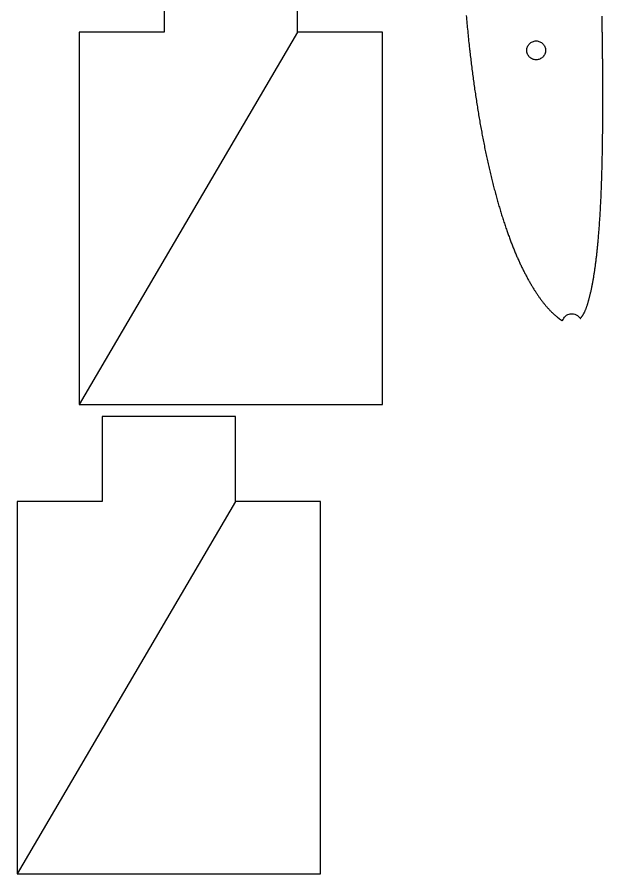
# Model space of a CAD drawing. Extents: x 0 to 97, y 0 to 653.
# Drawn here: x 0 to 96.5, y 0 to 141.2 of the extents above; entities that cross this region are included whole.
import ezdxf

# ---------------------------------------------------------------- set-up
doc = ezdxf.new("R2010")
doc.units = 0
doc.layers.get('0').update_dxf_attribs({"linetype": 'CONTINUOUS'})

msp = doc.modelspace()

# ---------------------------------------------------------------- linework, layer by layer
at = {"color": 0}
for points in [[(60.2189, 77.3637), (60.2189, 138.715), (46.2189, 138.715), (46.2189, 152.715), (24.2189, 152.715), (24.2189, 138.715), (10.2189, 138.715), (10.2189, 77.3637), (60.2189, 77.3637)], [(10.2189, 77.3637), (60.2189, 77.3637), (60.2189, 138.715), (46.2189, 138.715)], [(85.509, 137.25), (85.5486, 137.25), (85.6675, 137.242), (85.8214, 137.218), (85.97, 137.18), (86.1124, 137.128), (86.2479, 137.063), (86.3757, 136.985), (86.495, 136.896), (86.6051, 136.796), (86.7051, 136.686), (86.7943, 136.567), (86.8719, 136.439), (86.9372, 136.303), (86.9893, 136.161), (87.0275, 136.012), (87.0511, 135.858), (87.059, 135.74), (87.059, 135.7), (87.059, 135.66), (87.0511, 135.542), (87.0275, 135.388), (86.9893, 135.239), (86.9372, 135.097), (86.8719, 134.961), (86.7943, 134.833), (86.7051, 134.714), (86.6051, 134.604), (86.495, 134.504), (86.3757, 134.415), (86.2479, 134.337), (86.1124, 134.272), (85.97, 134.22), (85.8214, 134.182), (85.6675, 134.158), (85.5486, 134.15), (85.509, 134.15), (85.4694, 134.15), (85.3506, 134.158), (85.1967, 134.182), (85.0481, 134.22), (84.9057, 134.272), (84.7703, 134.337), (84.6424, 134.415), (84.5231, 134.504), (84.4131, 134.604), (84.3131, 134.714), (84.2237, 134.833), (84.1461, 134.961), (84.0808, 135.097), (84.0287, 135.239), (83.9906, 135.388), (83.9671, 135.542), (83.959, 135.66), (83.959, 135.7), (83.959, 135.74), (83.9671, 135.858), (83.9906, 136.012), (84.0287, 136.161), (84.0808, 136.303), (84.1461, 136.439), (84.2237, 136.567), (84.3131, 136.686), (84.4131, 136.796), (84.5231, 136.896), (84.6424, 136.985), (84.7703, 137.063), (84.9057, 137.128), (85.0481, 137.18), (85.1967, 137.218), (85.3506, 137.242), (85.4694, 137.25), (85.509, 137.25)], [(50, 0.01215), (50, 61.3637), (36, 61.3637), (36, 75.3637), (14, 75.3637), (14, 61.3637), (0, 61.3637), (0, 0.01215), (50, 0.01215)], [(0, 0.01215), (50, 0.01215), (50, 61.3637), (36, 61.3637)]]:
    msp.add_lwpolyline(points, close=True, dxfattribs=at)
msp.add_lwpolyline([(73.9865, 141.418), (74.0156, 141.096), (74.045, 140.775), (74.0747, 140.454), (74.1049, 140.133), (74.1353, 139.814), (74.166, 139.494), (74.1972, 139.175), (74.2286, 138.856), (74.2606, 138.538), (74.2926, 138.22), (74.3253, 137.903), (74.3582, 137.586), (74.3915, 137.27), (74.4253, 136.954), (74.4593, 136.638), (74.4937, 136.323), (74.5285, 136.009), (74.5297, 135.998), (74.5308, 135.988), (74.5319, 135.978), (74.5343, 135.957), (74.5354, 135.947), (74.5376, 135.926), (74.5389, 135.916), (74.54, 135.906), (74.5424, 135.885), (74.5435, 135.875), (74.5446, 135.865), (74.5458, 135.854), (74.5469, 135.844), (74.5481, 135.834), (74.5493, 135.823), (74.5515, 135.803), (74.5528, 135.792), (74.5539, 135.782), (74.555, 135.772), (74.5562, 135.762), (74.5574, 135.751), (74.5585, 135.741), (74.5597, 135.731), (74.5608, 135.721), (74.5619, 135.71), (74.5632, 135.7), (74.595, 135.418), (74.6272, 135.137), (74.6599, 134.856), (74.6928, 134.576), (74.726, 134.296), (74.7594, 134.016), (74.7932, 133.737), (74.8272, 133.458), (74.8617, 133.18), (74.8964, 132.902), (74.9315, 132.624), (74.9668, 132.347), (75.0025, 132.07), (75.0385, 131.794), (75.0749, 131.518), (75.1114, 131.243), (75.1483, 130.968), (75.1857, 130.693), (75.2232, 130.419), (75.2611, 130.145), (75.2993, 129.872), (75.3379, 129.599), (75.3768, 129.327), (75.416, 129.055), (75.4554, 128.784), (75.4953, 128.513), (75.5354, 128.242), (75.5758, 127.972), (75.6165, 127.703), (75.6578, 127.433), (75.6986, 127.168), (75.7399, 126.904), (75.7813, 126.64), (75.8232, 126.376), (75.8653, 126.113), (75.9078, 125.85), (75.9506, 125.587), (75.9936, 125.326), (76.0371, 125.064), (76.0808, 124.804), (76.125, 124.543), (76.1694, 124.283), (76.2142, 124.024), (76.2593, 123.765), (76.3047, 123.507), (76.3504, 123.249), (76.3965, 122.991), (76.4431, 122.735), (76.4899, 122.478), (76.5369, 122.222), (76.5844, 121.967), (76.6322, 121.712), (76.6804, 121.458), (76.7289, 121.204), (76.7778, 120.951), (76.8271, 120.698), (76.8767, 120.446), (76.9265, 120.194), (76.9768, 119.943), (77.0275, 119.692), (77.0785, 119.442), (77.1288, 119.198), (77.1792, 118.955), (77.2301, 118.712), (77.2814, 118.469), (77.3329, 118.228), (77.3849, 117.986), (77.4371, 117.746), (77.4899, 117.505), (77.5428, 117.266), (77.5961, 117.026), (77.6499, 116.788), (77.7039, 116.55), (77.7582, 116.312), (77.8131, 116.075), (77.8681, 115.839), (77.9236, 115.603), (77.9794, 115.368), (78.0356, 115.133), (78.0921, 114.899), (78.149, 114.666), (78.2063, 114.433), (78.2639, 114.201), (78.3218, 113.969), (78.3803, 113.738), (78.4389, 113.508), (78.4979, 113.278), (78.5574, 113.049), (78.6172, 112.82), (78.6774, 112.592), (78.7379, 112.365), (78.7987, 112.138), (78.8562, 111.926), (78.914, 111.714), (78.9721, 111.503), (79.0306, 111.293), (79.0893, 111.083), (79.1483, 110.874), (79.2078, 110.666), (79.2675, 110.458), (79.3276, 110.25), (79.3881, 110.043), (79.4488, 109.837), (79.5099, 109.631), (79.5712, 109.426), (79.6331, 109.222), (79.6951, 109.018), (79.7576, 108.815), (79.8204, 108.612), (79.8836, 108.41), (79.9471, 108.209), (80.011, 108.008), (80.0751, 107.808), (80.1397, 107.609), (80.2046, 107.41), (80.2699, 107.212), (80.3354, 107.015), (80.4014, 106.818), (80.4678, 106.622), (80.5344, 106.427), (80.6015, 106.232), (80.6689, 106.038), (80.7299, 105.864), (80.7911, 105.69), (80.8528, 105.517), (80.9146, 105.345), (80.9768, 105.173), (81.0392, 105.002), (81.1019, 104.831), (81.1651, 104.661), (81.2285, 104.491), (81.2922, 104.322), (81.3561, 104.154), (81.4204, 103.986), (81.4851, 103.819), (81.55, 103.653), (81.6153, 103.487), (81.6808, 103.321), (81.7467, 103.157), (81.8129, 102.993), (81.8794, 102.829), (81.9462, 102.667), (82.0133, 102.504), (82.0808, 102.343), (82.1486, 102.182), (82.2168, 102.022), (82.2853, 101.863), (82.354, 101.704), (82.4232, 101.545), (82.4926, 101.388), (82.5624, 101.231), (82.6325, 101.075), (82.6992, 100.928), (82.7661, 100.781), (82.8333, 100.635), (82.901, 100.49), (82.9688, 100.346), (83.0369, 100.202), (83.1054, 100.058), (83.1742, 99.9157), (83.2433, 99.7736), (83.3126, 99.6324), (83.3824, 99.4917), (83.4524, 99.3517), (83.5226, 99.2124), (83.5932, 99.0736), (83.664, 98.9357), (83.7351, 98.7983), (83.8067, 98.6618), (83.8785, 98.526), (83.9506, 98.3908), (84.0229, 98.2564), (84.0957, 98.1226), (84.1686, 97.9897), (84.2419, 97.8574), (84.3154, 97.726), (84.3894, 97.5951), (84.4636, 97.4651), (84.5381, 97.3358), (84.6129, 97.2074), (84.6879, 97.0796), (84.7633, 96.9526), (84.839, 96.8264), (84.9075, 96.7133), (84.9761, 96.601), (85.045, 96.4893), (85.1142, 96.3782), (85.1835, 96.2679), (85.2532, 96.1582), (85.3231, 96.0492), (85.3931, 95.941), (85.4635, 95.8333), (85.534, 95.7264), (85.6047, 95.6203), (85.6758, 95.5149), (85.7471, 95.4103), (85.8185, 95.3062), (85.8901, 95.2032), (85.9621, 95.1007), (86.0342, 94.9992), (86.1067, 94.8983), (86.1792, 94.7983), (86.2519, 94.6992), (86.325, 94.6007), (86.3982, 94.5032), (86.4717, 94.4064), (86.5454, 94.3106), (86.6192, 94.2156), (86.6932, 94.1213), (86.7676, 94.0281), (86.8421, 93.9357), (86.9168, 93.8442), (86.9917, 93.7535), (87.0572, 93.6751), (87.1231, 93.5974), (87.189, 93.5203), (87.255, 93.444), (87.3212, 93.3683), (87.3878, 93.2935), (87.4543, 93.2193), (87.5211, 93.1457), (87.5881, 93.0729), (87.6553, 93.0007), (87.7226, 92.9293), (87.7903, 92.8586), (87.8581, 92.7886), (87.926, 92.7193), (87.9942, 92.6507), (88.0625, 92.5828), (88.1313, 92.5156), (88.2, 92.4492), (88.2692, 92.3833), (88.3383, 92.3182), (88.4079, 92.2539), (88.4776, 92.1903), (88.5476, 92.1274), (88.6181, 92.0651), (88.6885, 92.0036), (88.7592, 91.9428), (88.8303, 91.8828), (88.9015, 91.8235), (88.9731, 91.7647), (89.0449, 91.7068), (89.0707, 91.6863), (89.0965, 91.6658), (89.1222, 91.6456), (89.1481, 91.6253), (89.174, 91.6051), (89.1999, 91.5851), (89.226, 91.5651), (89.2518, 91.5453), (89.2779, 91.5256), (89.3039, 91.506), (89.33, 91.4867), (89.356, 91.4672), (89.3821, 91.4482), (89.4082, 91.429), (89.4344, 91.4103), (89.4606, 91.3915), (89.4868, 91.3729), (89.5129, 91.3544), (89.5392, 91.3363), (89.5654, 91.3182), (89.5917, 91.3001), (89.6179, 91.2825), (89.6442, 91.2649), (89.6706, 91.2475), (89.6968, 91.2303), (89.7231, 91.2132), (89.7494, 91.1964), (89.7757, 91.1797), (89.8021, 91.1633), (89.8283, 91.1471), (89.8547, 91.1311), (89.8708, 91.1885), (89.936, 91.3558), (90.0479, 91.5625), (90.1872, 91.7489), (90.3514, 91.9124), (90.5374, 92.0504), (90.7424, 92.1607), (90.9633, 92.2406), (91.1385, 92.2804), (91.1976, 92.2876), (91.2567, 92.2951), (91.4363, 92.2996), (91.6701, 92.2764), (91.8958, 92.2197), (92.1101, 92.1317), (92.3093, 92.0135), (92.4901, 91.8671), (92.6493, 91.694), (92.7538, 91.5479), (92.7833, 91.4963), (92.8118, 91.5285), (92.84, 91.5611), (92.8678, 91.5944), (92.8954, 91.6282), (92.9228, 91.6625), (92.9499, 91.6972), (92.9767, 91.7325), (93.0032, 91.7683), (93.0296, 91.8046), (93.0557, 91.8414), (93.0815, 91.8786), (93.1071, 91.9164), (93.1324, 91.9546), (93.1575, 91.9933), (93.1824, 92.0325), (93.2069, 92.0721), (93.2314, 92.1121), (93.2554, 92.1526), (93.2794, 92.1938), (93.3031, 92.2351), (93.3265, 92.2771), (93.3497, 92.3193), (93.3728, 92.3621), (93.3956, 92.4053), (93.4182, 92.4489), (93.4406, 92.4929), (93.4626, 92.5375), (93.4846, 92.5824), (93.5064, 92.6276), (93.5279, 92.6733), (93.5663, 92.7569), (93.604, 92.8418), (93.6412, 92.9279), (93.6778, 93.0154), (93.7136, 93.1039), (93.749, 93.1938), (93.7838, 93.2847), (93.8179, 93.3768), (93.8515, 93.47), (93.8847, 93.5642), (93.9172, 93.6594), (93.9493, 93.7558), (93.981, 93.8532), (94.0121, 93.9514), (94.0428, 94.0507), (94.0729, 94.1508), (94.1028, 94.2518), (94.1322, 94.3538), (94.1611, 94.4565), (94.1897, 94.5601), (94.2179, 94.6644), (94.2458, 94.7696), (94.2733, 94.8756), (94.3004, 94.9821), (94.3274, 95.0893), (94.3539, 95.1972), (94.3801, 95.3057), (94.4061, 95.4149), (94.4318, 95.5246), (94.4574, 95.6349), (94.4882, 95.7703), (94.5186, 95.9064), (94.5489, 96.0432), (94.5787, 96.1808), (94.6082, 96.3192), (94.6375, 96.4583), (94.6664, 96.5981), (94.695, 96.7386), (94.7233, 96.8799), (94.7512, 97.0218), (94.779, 97.1644), (94.8064, 97.3079), (94.8333, 97.4519), (94.8601, 97.5968), (94.8867, 97.7424), (94.9128, 97.8886), (94.9386, 98.0357), (94.9642, 98.1833), (94.9893, 98.3318), (95.0143, 98.4808), (95.039, 98.6307), (95.0633, 98.7813), (95.0874, 98.9324), (95.1111, 99.0843), (95.1346, 99.2369), (95.1578, 99.3903), (95.1807, 99.5443), (95.2032, 99.699), (95.2256, 99.8544), (95.2475, 100.011), (95.2693, 100.167), (95.2926, 100.339), (95.3157, 100.512), (95.3383, 100.685), (95.3607, 100.859), (95.3828, 101.034), (95.4044, 101.21), (95.4258, 101.386), (95.4469, 101.563), (95.4678, 101.741), (95.4882, 101.92), (95.5085, 102.1), (95.5283, 102.28), (95.5479, 102.461), (95.5672, 102.642), (95.5863, 102.825), (95.6051, 103.008), (95.6236, 103.191), (95.6418, 103.376), (95.6599, 103.561), (95.6776, 103.747), (95.695, 103.933), (95.7124, 104.12), (95.7293, 104.308), (95.746, 104.496), (95.7625, 104.685), (95.7787, 104.874), (95.7949, 105.064), (95.8107, 105.255), (95.8263, 105.446), (95.8417, 105.638), (95.859, 105.858), (95.8761, 106.079), (95.8929, 106.3), (95.9094, 106.522), (95.9258, 106.745), (95.9418, 106.968), (95.9576, 107.193), (95.9731, 107.418), (95.9883, 107.643), (96.0033, 107.87), (96.0181, 108.097), (96.0325, 108.325), (96.0467, 108.553), (96.0607, 108.782), (96.0744, 109.012), (96.0878, 109.242), (96.101, 109.473), (96.1139, 109.705), (96.1265, 109.938), (96.139, 110.171), (96.1511, 110.405), (96.1631, 110.639), (96.1747, 110.874), (96.1861, 111.11), (96.1974, 111.347), (96.2082, 111.583), (96.2189, 111.821), (96.2293, 112.059), (96.2394, 112.298), (96.2494, 112.538), (96.259, 112.778), (96.2689, 113.029), (96.2785, 113.281), (96.2878, 113.534), (96.2968, 113.787), (96.3056, 114.041), (96.3142, 114.296), (96.3225, 114.551), (96.3306, 114.807), (96.3383, 115.063), (96.346, 115.32), (96.3533, 115.578), (96.3604, 115.836), (96.3674, 116.095), (96.374, 116.355), (96.3806, 116.615), (96.3869, 116.876), (96.3929, 117.137), (96.3988, 117.399), (96.4046, 117.662), (96.41, 117.925), (96.4153, 118.188), (96.4204, 118.453), (96.4254, 118.718), (96.4301, 118.983), (96.4347, 119.249), (96.439, 119.515), (96.4433, 119.782), (96.4474, 120.05), (96.4514, 120.318), (96.4551, 120.587), (96.459, 120.878), (96.4628, 121.17), (96.4664, 121.463), (96.4697, 121.756), (96.4731, 122.05), (96.4761, 122.345), (96.479, 122.64), (96.4817, 122.936), (96.4843, 123.232), (96.4867, 123.529), (96.4889, 123.826), (96.4911, 124.124), (96.4929, 124.423), (96.4947, 124.722), (96.4963, 125.022), (96.4976, 125.322), (96.4989, 125.623), (96.5, 125.924), (96.501, 126.227), (96.5018, 126.529), (96.5024, 126.832), (96.5028, 127.136), (96.5031, 127.44), (96.5032, 127.745), (96.5032, 128.051), (96.5029, 128.356), (96.5026, 128.663), (96.5021, 128.97), (96.5015, 129.277), (96.5007, 129.585), (96.4997, 129.894), (96.499, 130.079), (96.4983, 130.263), (96.4975, 130.448), (96.4968, 130.634), (96.4958, 130.819), (96.495, 131.004), (96.494, 131.19), (96.4929, 131.376), (96.4918, 131.562), (96.4907, 131.748), (96.4896, 131.935), (96.4883, 132.122), (96.4869, 132.308), (96.4856, 132.495), (96.4842, 132.682), (96.4828, 132.87), (96.4812, 133.057), (96.4797, 133.245), (96.4782, 133.433), (96.4764, 133.621), (96.4747, 133.809), (96.4729, 133.997), (96.4713, 134.186), (96.4693, 134.374), (96.4675, 134.563), (96.4656, 134.752), (96.4635, 134.942), (96.4614, 135.131), (96.4593, 135.32), (96.4572, 135.51), (96.455, 135.7), (96.4532, 135.852), (96.4514, 136.004), (96.4496, 136.156), (96.4476, 136.308), (96.4458, 136.46), (96.4439, 136.613), (96.4419, 136.765), (96.4399, 136.918), (96.4379, 137.07), (96.4358, 137.223), (96.4338, 137.376), (96.4317, 137.529), (96.4296, 137.682), (96.4274, 137.835), (96.4251, 137.988), (96.4229, 138.142), (96.4207, 138.295), (96.4185, 138.449), (96.4161, 138.602), (96.4138, 138.756), (96.4115, 138.91), (96.409, 139.064), (96.4067, 139.218), (96.4042, 139.372), (96.4018, 139.526), (96.3993, 139.681), (96.3968, 139.835), (96.3942, 139.99), (96.3917, 140.144), (96.389, 140.299), (96.3856, 140.503), (96.3821, 140.708), (96.3785, 140.913), (96.3749, 141.118), (96.3713, 141.322)], dxfattribs=at)

doc.saveas('drawing.dxf')
